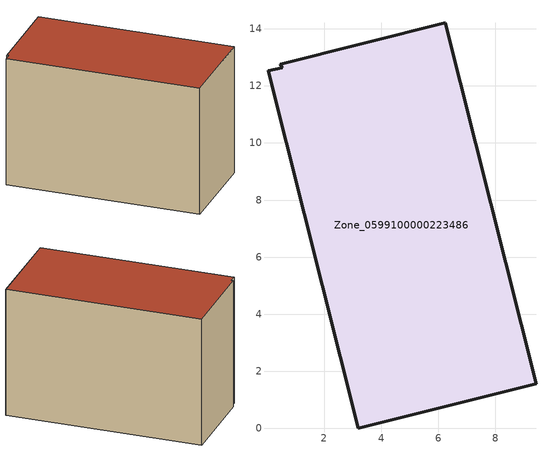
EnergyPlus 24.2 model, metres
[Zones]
Zone_0599100000223486
 floor ground (C_G): 0.52,12.64 0.46,12.77 6.24,14.22 9.42,1.57 3.19,0 0.03,12.53 z0
 wall outside (C_F): 3.19,0 9.42,1.57 6.24,14.22 0.46,12.77 0.52,12.64 0.03,12.53 3.19,0 z0:8.79
 roof outside (C_R): 0.52,12.64 0.03,12.53 3.19,0 9.42,1.57 6.24,14.22 0.46,12.77 z8.79
[BUILDING]
Pand.0599100000223486: North Axis=0; Terrain=City; Loads Convergence Tolerance Value=0.04; Temperature Convergence Tolerance Value=0.4; Solar Distribution=FullExterior; Maximum Number of Warmup Days=25; Minimum Number of Warmup Days=1
[Site:Location]
Rotterdam.The.Hague.AP_ZH_NLD Design_Conditions: Latitude=51.96; Longitude=4.45; Time Zone=1; Elevation=-4.5
[SITE:GROUNDTEMPERATURE:BUILDINGSURFACE]
18, 18, 18, 18, 18, 18, 18, 18, 18, 18, 18, 18
[MATERIAL] Thermal Absorptance=0.9; Solar Absorptance=0.7; Visible Absorptance=0.7
Name | Roughness | Thickness | Conductivity | Density | Specific Heat
G.TI.1965-1974 | MediumSmooth | 0.15 | 0.882353 | 540 | 1210
F.TI.1965-1974 | Rough | 0.3 | 0.697674 | 1920 | 840
R.TI.1965-1974 | MediumRough | 0.2 | 0.232558 | 1500 | 1000
[CONSTRUCTION]
C_G: G.TI.1965-1974
C_F: F.TI.1965-1974
C_R: R.TI.1965-1974
[ZONE]
Zone_0599100000223486: Type=1; Multiplier=1; Ceiling Height=Autocalculate; Volume=Autocalculate; Floor Area=autocalculate; Part of Total Floor Area=Yes
[ZONEINFILTRATION:DESIGNFLOWRATE]
Infil_Zone_0599100000223486: Zone or ZoneList or Space or SpaceList=Zone_0599100000223486; Schedule=AlwaysOn; Design Flow Rate Calculation Method=Flow/Area; Flow Rate per Floor Area=0.003; Constant Term Coefficient=1; Temperature Term Coefficient=0; Velocity Term Coefficient=0; Velocity Squared Term Coefficient=0
[HVACTEMPLATE:ZONE:IDEALLOADSAIRSYSTEM]
Zone_0599100000223486: Maximum Heating Supply Air Temperature=50; Minimum Cooling Supply Air Temperature=13; Maximum Heating Supply Air Humidity Ratio=0.0156; Minimum Cooling Supply Air Humidity Ratio=0.0077; Heating Limit=NoLimit; Cooling Limit=NoLimit; Dehumidification Control Type=ConstantSensibleHeatRatio; Cooling Sensible Heat Ratio=0.7; Dehumidification Setpoint=60; Humidification Control Type=None; Humidification Setpoint=30; Outdoor Air Method=None; Outdoor Air Flow Rate per Person=0.00944; Outdoor Air Flow Rate per Zone Floor Area=0; Outdoor Air Flow Rate per Zone=0; Demand Controlled Ventilation Type=None; Outdoor Air Economizer Type=NoEconomizer; Heat Recovery Type=None; Sensible Heat Recovery Effectiveness=0.7; Latent Heat Recovery Effectiveness=0.65
[ZONECONTROL:THERMOSTAT]
ThermostatControl_Zone_0599100000223486: Zone or ZoneList=Zone_0599100000223486; Control Type Schedule=DualSetpointControlType; Control 1=Thermostat_Zone_0599100000223486; Temperature Difference Between Cutout And Setpoint=0
[THERMOSTATSETPOINT:DUALSETPOINT]
Thermostat_Zone_0599100000223486: Heating Setpoint Temperature Schedule=HeatingSetpoint_Zone_0599100000223486; Cooling Setpoint Temperature Schedule=CoolingSetpoint_Zone_0599100000223486
[SCHEDULE:COMPACT]
HeatingSetpoint_Zone_0599100000223486: Through: 12/31, For: AllDays, Until: 24:00, 21
CoolingSetpoint_Zone_0599100000223486: Through: 12/31, For: AllDays, Until: 24:00, 24
DualSetpointControlType: Through: 12/31, For: AllDays, Until: 24:00, 4
AlwaysOn: Through: 12/31, For: AllDays, Until: 24:00, 1
